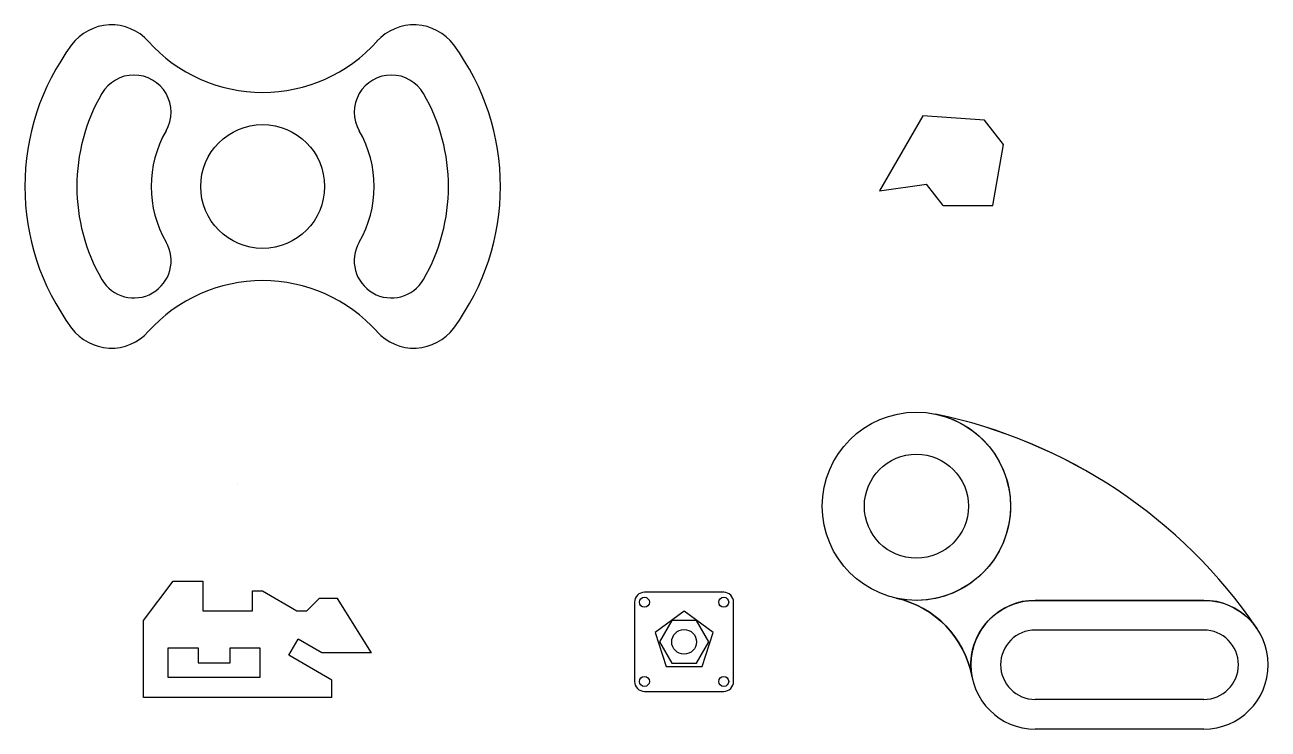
# Model space of a CAD drawing. Header units: millimetres. Extents: x 2939 to 3441, y 1460 to 1744.
import ezdxf

# ---------------------------------------------------------------- set-up
doc = ezdxf.new("R2010")
doc.units = ezdxf.units.MM

msp = doc.modelspace()

# ---------------------------------------------------------------- linework, layer by layer
for p, q in [((3301.91, 1707.56), (3284.41, 1677.25)), ((3326.85, 1705.82), (3301.91, 1707.56)), ((3334.54, 1695.97), (3326.85, 1705.82)), ((3330.2, 1671.35), (3334.54, 1695.97)), ((3284.41, 1677.25), (3303.36, 1679.91)), ((3310.2, 1671.35), (3303.36, 1679.91)), ((3310.2, 1671.35), (3330.2, 1671.35)), ((3330.2, 1671.35), (3330.2, 1671.35)), ((3025.3, 1559.17), (3025.3, 1559.17)), ((2987.31, 1503.71), (2999.31, 1519.71)), ((2999.31, 1519.71), (2999.31, 1519.71)), ((2999.31, 1519.71), (3011.31, 1519.71)), ((3011.31, 1519.71), (3011.31, 1507.71)), ((3031.31, 1507.71), (3031.31, 1515.71)), ((3031.31, 1515.71), (3035.31, 1515.71)), ((3035.31, 1515.71), (3049.17, 1507.71)), ((3053.17, 1507.71), (3058.17, 1512.71)), ((3065.56, 1512.71), (3058.17, 1512.71)), ((3063.31, 1512.71), (3063.31, 1512.78)), ((3079.31, 1490.71), (3065.56, 1512.71)), ((3415.33, 1511.9), (3347.33, 1511.9)), ((3011.31, 1507.71), (3031.31, 1507.71)), ((3049.17, 1507.71), (3053.17, 1507.71)), ((2987.31, 1472.71), (2987.31, 1503.71)), ((3045.99, 1489.71), (3049.75, 1496.23)), ((3059.31, 1490.71), (3049.75, 1496.23)), ((3415.33, 1499.9), (3347.33, 1499.9)), ((2997.31, 1480.71), (2997.31, 1492.71)), ((2997.31, 1492.71), (3009.31, 1492.71)), ((3009.31, 1492.71), (3009.31, 1486.71)), ((3022.31, 1486.71), (3022.31, 1492.71)), ((3022.31, 1492.71), (3034.31, 1492.71)), ((3034.31, 1492.71), (3034.31, 1480.71)), ((3009.31, 1486.71), (3022.31, 1486.71)), ((3063.31, 1479.71), (3045.99, 1489.71)), ((3079.31, 1490.71), (3059.31, 1490.71)), ((3034.31, 1480.71), (2997.31, 1480.71)), ((3063.31, 1472.71), (3063.31, 1479.71)), ((3063.31, 1479.71), (3063.31, 1479.71)), ((3063.31, 1479.71), (3063.31, 1479.71)), ((3063.31, 1479.71), (3063.31, 1479.71)), ((3063.31, 1472.71), (2987.31, 1472.71)), ((2987.31, 1472.71), (2987.31, 1472.71)), ((3415.33, 1471.9), (3347.33, 1471.9)), ((3415.33, 1459.9), (3347.33, 1459.9))]:
    msp.add_line(p, q)
for points in [[(3307.02, 1587.11, -0.35571), (3337.33, 1549.9, -0.479612), (3291.11, 1512.8, -0.300476), (3321.77, 1481.11, -0.469559), (3347.33, 1511.9), (3415.33, 1511.9, -0.248078), (3436.81, 1500.54, 0.194626)], [(3307.02, 1587.11, -0.35571), (3337.33, 1549.9, -0.479612), (3291.11, 1512.8, -0.300476), (3321.77, 1481.11, -0.469559), (3347.33, 1511.9), (3415.33, 1511.9, -0.248078), (3436.81, 1500.54, 0.194626)], [(3307.02, 1587.11, -0.35571), (3337.33, 1549.9, -0.479612), (3291.11, 1512.8, -0.300476), (3321.77, 1481.11, -0.469559), (3347.33, 1511.9), (3415.33, 1511.9, -0.248078), (3436.81, 1500.54, 0.194626)], [(3307.02, 1587.11, -0.35571), (3337.33, 1549.9, -0.479612), (3291.11, 1512.8, -0.300476), (3321.77, 1481.11, -0.469559), (3347.33, 1511.9), (3415.33, 1511.9, -0.248078), (3436.81, 1500.54, 0.194626)], [(3307.02, 1587.11, -0.35571), (3337.33, 1549.9, -0.479612), (3291.11, 1512.8, -0.300476), (3321.77, 1481.11, -0.469559), (3347.33, 1511.9), (3415.33, 1511.9, -0.248078), (3436.81, 1500.54, 0.194626)], [(3189.55, 1475.14), (3221.55, 1475.14, 0.414214), (3225.55, 1479.14), (3225.55, 1511.14, 0.414214), (3221.55, 1515.14), (3189.55, 1515.14, 0.414214), (3185.55, 1511.14), (3185.55, 1479.14, 0.414214)]]:
    msp.add_lwpolyline(points, format="xyb", close=True)
for points in [[(3205.55, 1507.5), (3193.8, 1498.96), (3198.29, 1485.14), (3212.82, 1485.14), (3217.31, 1498.96)], [(3200.55, 1503.8), (3195.55, 1495.14), (3200.55, 1486.48), (3210.55, 1486.48), (3215.55, 1495.14), (3210.55, 1503.8)]]:
    msp.add_lwpolyline(points, close=True)
for centre, radius in [((3035.4, 1679), 25), ((3299.33, 1549.9), 38), ((3299.33, 1549.9), 21), ((3189.55, 1511.14), 2), ((3221.55, 1511.14), 2), ((3205.55, 1495.14), 5), ((3189.55, 1479.14), 2), ((3221.55, 1479.14), 2)]:
    msp.add_circle(centre, radius)
for centre, radius, start, end in [((2974.35, 1724.26), 20, 41.8791, 143.4498), ((3096.45, 1724.26), 20, 36.5502, 138.1209), ((3035.4, 1779), 62, 221.8791, 318.1209), ((3035.4, 1679), 96, 143.4498, 216.5502), ((3035.4, 1679), 96, 323.4498, 36.5502), ((2983.44, 1709), 15, 330, 150), ((3087.36, 1709), 15, 30, 210), ((3035.4, 1679), 75, 150, 210), ((3035.4, 1679), 75, 330, 30), ((3035.4, 1679), 45, 150, 210), ((3035.4, 1679), 45, 330, 30), ((2983.44, 1649), 15, 210, 30), ((3087.36, 1649), 15, 150, 330), ((3035.4, 1579), 62, 41.8791, 138.1209), ((2974.35, 1633.74), 20, 216.5502, 318.1209), ((3096.45, 1633.74), 20, 221.8791, 323.4498), ((3264.92, 1383.42), 208, 34.2697, 78.324), ((3282.46, 1473.75), 40, 10.6112, 77.5082), ((3347.33, 1485.9), 26, 90, 270), ((3415.33, 1485.9), 26, 270, 90), ((3347.33, 1485.9), 14, 90, 270), ((3415.33, 1485.9), 14, 270, 90)]:
    msp.add_arc(centre, radius, start, end)

doc.saveas('drawing.dxf')
